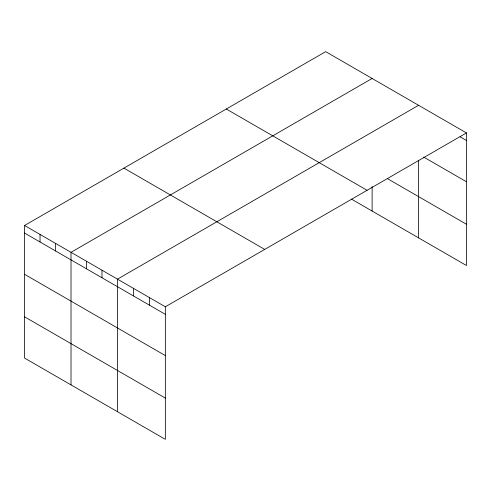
<?xml version="1.0" encoding="UTF-8"?>
<svg xmlns="http://www.w3.org/2000/svg" width="491" height="491" viewBox="0 0 491 491"><rect width="100%" height="100%" fill="white"/><g stroke="black" fill="none" stroke-linecap="round" stroke-linejoin="round"><path stroke-width="0.74" d="M351.47 199.125L466.45 265.508L466.45 132.932L325.656 51.647L24.55 225.492L24.55 358.068L165.344 439.353L165.344 306.777L24.55 225.492M372.123 78.474L71.011 252.319L71.011 384.889M418.584 105.295L117.472 279.14L117.472 411.716M165.344 306.777L466.45 132.932M460.067 136.811L466.45 140.5M423.684 157.065L466.45 181.75M387.608 178.736L466.45 224.252M226.296 109.014L367.084 190.299M123.916 168.125L264.704 249.41M24.55 233.059L165.344 314.344M24.55 274.309L165.344 355.594M24.55 316.812L165.344 398.097M418.584 160.189L418.584 237.871M372.123 186.598L372.123 211.044M149.387 297.564L149.387 305.132M133.429 288.352L133.429 295.92M101.987 270.197L101.987 277.765M86.496 261.255L86.496 268.822M55.526 243.376L55.526 250.938M40.035 234.434L40.035 241.995"/></g></svg>
